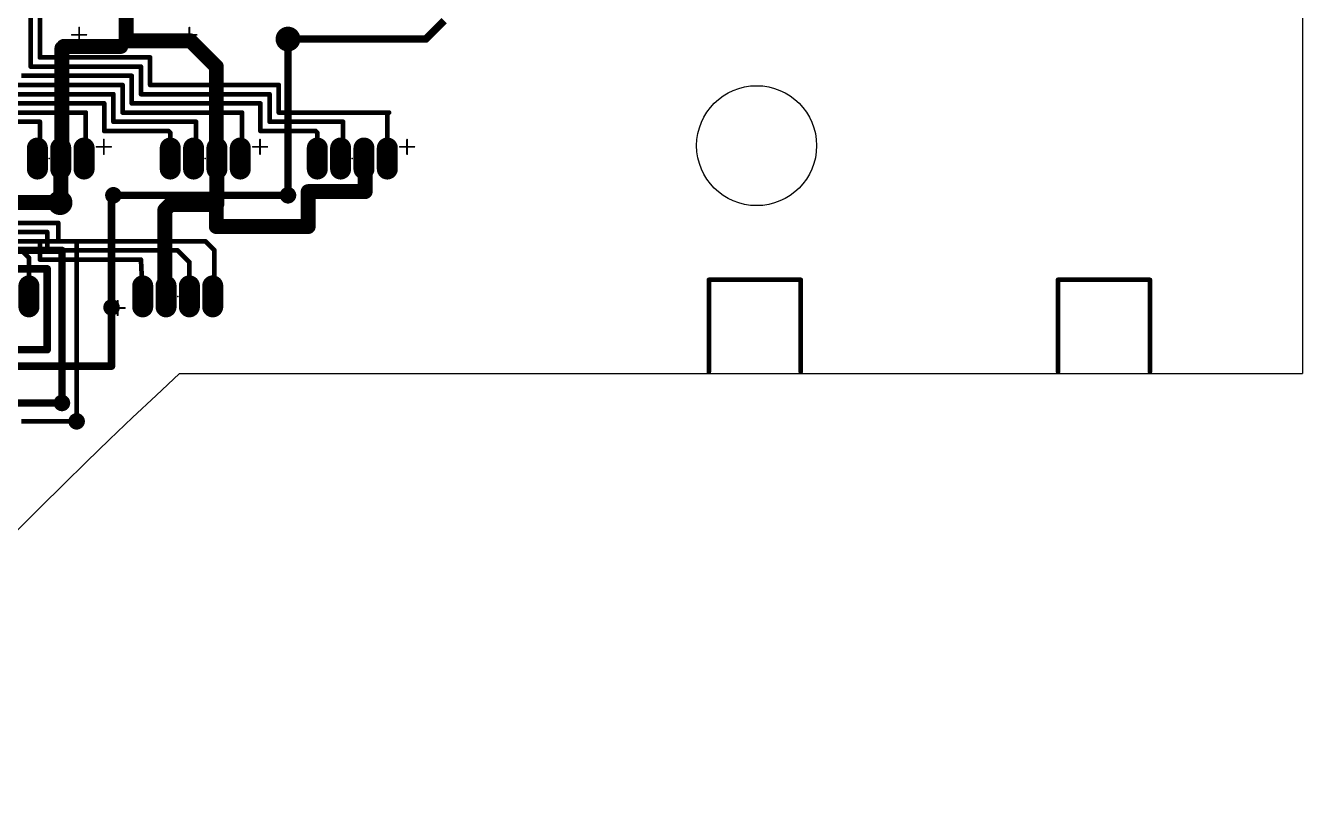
# Model space of a CAD drawing. Extents: x -47 to 149, y 1 to 249.
# Drawn here: x 79.7 to 149.2, y 173.7 to 216.2 of the extents above; entities that cross this region are included whole.
import ezdxf

# ---------------------------------------------------------------- set-up
doc = ezdxf.new("R2010")
doc.units = 0
for name, color, linetype in [('1', 22, 'CONTINUOUS'), ('16', 175, 'CONTINUOUS'), ('17', 82, 'CONTINUOUS'), ('18', 82, 'CONTINUOUS'), ('20', 7, 'CONTINUOUS'), ('21', 253, 'CONTINUOUS'), ('23', 7, 'CONTINUOUS')]:
    doc.layers.add(name, color=color, linetype=linetype)

# ---------------------------------------------------------------- blocks, each defined once
blk = doc.blocks.new('LONGP100')
at = {"const_width": 1}
blk.add_lwpolyline([(-0.5, 0), (0.5, 0)], dxfattribs=at)
at = {"const_width": 0.5}
for points in [[(-0.5, 0.25, 1), (-0.5, -0.25)], [(0.5, -0.25, 1), (0.5, 0.25)]]:
    blk.add_lwpolyline(points, format="xyb", dxfattribs=at)
blk = doc.blocks.new('ROUNDV')
at = {"const_width": 0.5}
blk.add_lwpolyline([(0, -0.25, 1), (0, 0.25, 1), (0, -0.25)], format="xyb", dxfattribs=at)

msp = doc.modelspace()

# ---------------------------------------------------------------- linework, layer by layer
at = {"layer": '1'}
for points, const_width in [([(80, 214), (80, 235.3)], 0.254), ([(80.5, 235), (80.5, 214.5)], 0.254), ([(101.5, 215.5), (102.5, 216.5)], 0.4064), ([(94, 215.5), (101.5, 215.5)], 0.4064), ([(86, 214), (80, 214)], 0.254), ([(80.5, 214.5), (86.5, 214.5)], 0.254), ([(86, 212.5), (86, 214)], 0.254), ([(86.5, 214.5), (86.5, 213)], 0.254), ([(79.5, 213.5), (85.5, 213.5)], 0.254), ([(85.5, 213.5), (85.5, 212)], 0.254), ([(84.5, 212.5), (78.5, 212.5)], 0.254), ([(85, 213), (79, 213)], 0.254), ([(84.5, 211), (84.5, 212.5)], 0.254), ([(85, 211.5), (85, 213)], 0.254), ([(93, 212.5), (86, 212.5)], 0.254), ([(86.5, 213), (93.5, 213)], 0.254), ([(93, 211), (93, 212.5)], 0.254), ([(93.5, 213), (93.5, 211.5)], 0.254), ([(78, 212), (84, 212)], 0.254), ([(84, 212), (84, 210.5)], 0.254), ([(85.5, 212), (92.5, 212)], 0.254), ([(92.5, 212), (92.5, 210.5)], 0.254), ([(77.5, 211.5), (83, 211.5)], 0.254), ([(83, 211.5), (83, 209)], 0.254), ([(91.5, 211.5), (85, 211.5)], 0.254), ([(91.5, 209.095), (91.5, 211.5)], 0.254), ([(93.5, 211.5), (99.5, 211.5)], 0.254), ([(99.5, 211.5), (99.405, 211.405)], 0.254), ([(99.405, 211.405), (99.405, 209)], 0.254), ([(80.5, 211), (77, 211)], 0.254), ([(80.5, 209.135), (80.5, 211)], 0.254), ([(84, 210.5), (87.5, 210.5)], 0.254), ([(89, 211), (84.5, 211)], 0.254), ([(87.5, 210.5), (87.595, 210.405)], 0.254), ([(87.595, 210.405), (87.595, 209)], 0.254), ([(89, 209.135), (89, 211)], 0.254), ([(92.5, 210.5), (95.5, 210.5)], 0.254), ([(97, 211), (93, 211)], 0.254), ([(95.5, 210.5), (95.595, 210.405)], 0.254), ([(95.595, 210.405), (95.595, 209)], 0.254), ([(97, 209.135), (97, 211)], 0.254), ([(80.365, 209), (80.5, 209.135)], 0.254), ([(88.865, 209), (89, 209.135)], 0.254), ([(91.405, 209), (91.5, 209.095)], 0.254), ([(96.865, 209), (97, 209.135)], 0.254), ([(83, 209), (82.905, 209)], 0.254), ([(84.5, 207), (94, 207)], 0.4064), ([(77.8, 206.6), (81.6, 206.6)], 0.8128), ([(80.9, 205), (77, 205)], 0.254), ([(81.5, 205.5), (77.2, 205.5)], 0.254), ([(80.9, 204), (80.9, 205)], 0.254), ([(81.5, 204.5), (81.5, 205.5)], 0.254), ([(80.5, 204.5), (76.8, 204.5)], 0.254), ([(80.5, 203.5), (80.5, 204.5)], 0.254), ([(89.5, 204.5), (81.5, 204.5)], 0.254), ([(90, 204), (89.5, 204.5)], 0.254), ([(79.905, 203.595), (79.5, 204)], 0.254), ([(79.905, 201.5), (79.905, 203.595)], 0.254), ([(86, 203.5), (80.5, 203.5)], 0.254), ([(80.9, 204), (88, 204)], 0.254), ([(86.095, 201.5), (86, 203.5)], 0.254), ([(88, 204), (88.635, 203.365)], 0.254), ([(90, 201.595), (90, 204)], 0.254), ([(88.635, 203.365), (88.635, 201.5)], 0.254), ([(89.905, 201.5), (90, 201.595)], 0.254), ([(84.4, 200.9), (84.4, 197.7)], 0.4064), ([(70.4, 197.7), (84.4, 197.7)], 0.4064), ([(81.7, 195.7), (79, 195.7)], 0.4064), ([(82.5, 194.7), (79.5, 194.7)], 0.254)]:
    msp.add_lwpolyline(points, dxfattribs=dict(at, const_width=const_width))
for points, const_width in [([(94, 215.6016, 1), (94, 215.3984)], 0.2032), ([(101.4282, 215.5718, 1), (101.5718, 215.4282)], 0.2032), ([(101.5, 215.3984, 1), (101.5, 215.6016)], 0.2032), ([(80, 214.0635, 1), (80, 213.9365)], 0.127), ([(79.9365, 214, 1), (80.0635, 214)], 0.127), ([(80.5, 214.5635, 1), (80.5, 214.4365)], 0.127), ([(80.4365, 214.5, 1), (80.5635, 214.5)], 0.127), ([(86.0635, 214, 1), (85.9365, 214)], 0.127), ([(86, 213.9365, 1), (86, 214.0635)], 0.127), ([(86.5635, 214.5, 1), (86.4365, 214.5)], 0.127), ([(86.5, 214.4365, 1), (86.5, 214.5635)], 0.127), ([(85.5635, 213.5, 1), (85.4365, 213.5)], 0.127), ([(85.5, 213.4365, 1), (85.5, 213.5635)], 0.127), ([(84.5635, 212.5, 1), (84.4365, 212.5)], 0.127), ([(84.5, 212.4365, 1), (84.5, 212.5635)], 0.127), ([(85.0635, 213, 1), (84.9365, 213)], 0.127), ([(85, 212.9365, 1), (85, 213.0635)], 0.127), ([(86, 212.5635, 1), (86, 212.4365)], 0.127), ([(86.5, 213.0635, 1), (86.5, 212.9365)], 0.127), ([(86.4365, 213, 1), (86.5635, 213)], 0.127), ([(93.0635, 212.5, 1), (92.9365, 212.5)], 0.127), ([(93, 212.4365, 1), (93, 212.5635)], 0.127), ([(93.5635, 213, 1), (93.4365, 213)], 0.127), ([(93.5, 212.9365, 1), (93.5, 213.0635)], 0.127), ([(84.0635, 212, 1), (83.9365, 212)], 0.127), ([(84, 211.9365, 1), (84, 212.0635)], 0.127), ([(85.5, 212.0635, 1), (85.5, 211.9365)], 0.127), ([(85.4365, 212, 1), (85.5635, 212)], 0.127), ([(85.9365, 212.5, 1), (86.0635, 212.5)], 0.127), ([(92.5635, 212, 1), (92.4365, 212)], 0.127), ([(92.5, 211.9365, 1), (92.5, 212.0635)], 0.127), ([(83.0635, 211.5, 1), (82.9365, 211.5)], 0.127), ([(83, 211.4365, 1), (83, 211.5635)], 0.127), ([(85, 211.5635, 1), (85, 211.4365)], 0.127), ([(84.9365, 211.5, 1), (85.0635, 211.5)], 0.127), ([(91.5635, 211.5, 1), (91.4365, 211.5)], 0.127), ([(91.5, 211.4365, 1), (91.5, 211.5635)], 0.127), ([(93.5, 211.5635, 1), (93.5, 211.4365)], 0.127), ([(93.4365, 211.5, 1), (93.5635, 211.5)], 0.127), ([(99.4685, 211.405, 1), (99.3415, 211.405)], 0.127), ([(99.3601, 211.4499, 1), (99.4499, 211.3601)], 0.127), ([(99.5449, 211.4551, 1), (99.4551, 211.5449)], 0.127), ([(99.5, 211.4365, 1), (99.5, 211.5635)], 0.127), ([(80.5635, 211, 1), (80.4365, 211)], 0.127), ([(80.5, 210.9365, 1), (80.5, 211.0635)], 0.127), ([(84, 210.5635, 1), (84, 210.4365)], 0.127), ([(83.9365, 210.5, 1), (84.0635, 210.5)], 0.127), ([(84.5, 211.0635, 1), (84.5, 210.9365)], 0.127), ([(84.4365, 211, 1), (84.5635, 211)], 0.127), ([(87.5449, 210.5449, 1), (87.4551, 210.4551)], 0.127), ([(87.5, 210.4365, 1), (87.5, 210.5635)], 0.127), ([(87.6585, 210.405, 1), (87.5315, 210.405)], 0.127), ([(89.0635, 211, 1), (88.9365, 211)], 0.127), ([(89, 210.9365, 1), (89, 211.0635)], 0.127), ([(92.5, 210.5635, 1), (92.5, 210.4365)], 0.127), ([(92.4365, 210.5, 1), (92.5635, 210.5)], 0.127), ([(93, 211.0635, 1), (93, 210.9365)], 0.127), ([(92.9365, 211, 1), (93.0635, 211)], 0.127), ([(95.5449, 210.5449, 1), (95.4551, 210.4551)], 0.127), ([(95.5, 210.4365, 1), (95.5, 210.5635)], 0.127), ([(95.6585, 210.405, 1), (95.5315, 210.405)], 0.127), ([(97.0635, 211, 1), (96.9365, 211)], 0.127), ([(97, 210.9365, 1), (97, 211.0635)], 0.127), ([(87.5501, 210.3601, 1), (87.6399, 210.4499)], 0.127), ([(95.5501, 210.3601, 1), (95.6399, 210.4499)], 0.127), ([(80.4365, 209.135, 1), (80.5635, 209.135)], 0.127), ([(80.5449, 209.0901, 1), (80.4551, 209.1799)], 0.127), ([(88.9365, 209.135, 1), (89.0635, 209.135)], 0.127), ([(89.0449, 209.0901, 1), (88.9551, 209.1799)], 0.127), ([(91.4365, 209.095, 1), (91.5635, 209.095)], 0.127), ([(91.5449, 209.0501, 1), (91.4551, 209.1399)], 0.127), ([(96.9365, 209.135, 1), (97.0635, 209.135)], 0.127), ([(97.0449, 209.0901, 1), (96.9551, 209.1799)], 0.127), ([(80.3201, 209.0449, 1), (80.4099, 208.9551)], 0.127), ([(82.905, 209.0635, 1), (82.905, 208.9365)], 0.127), ([(82.9365, 209, 1), (83.0635, 209)], 0.127), ([(83, 208.9365, 1), (83, 209.0635)], 0.127), ([(87.5315, 209, 1), (87.6585, 209)], 0.127), ([(88.8201, 209.0449, 1), (88.9099, 208.9551)], 0.127), ([(91.3601, 209.0449, 1), (91.4499, 208.9551)], 0.127), ([(95.5315, 209, 1), (95.6585, 209)], 0.127), ([(96.8201, 209.0449, 1), (96.9099, 208.9551)], 0.127), ([(99.3415, 209, 1), (99.4685, 209)], 0.127), ([(84.5, 207.1016, 1), (84.5, 206.8984)], 0.2032), ([(94, 206.8984, 1), (94, 207.1016)], 0.2032), ([(81.6, 206.3968, 1), (81.6, 206.8032)], 0.4064), ([(80.9635, 205, 1), (80.8365, 205)], 0.127), ([(80.9, 204.9365, 1), (80.9, 205.0635)], 0.127), ([(81.5635, 205.5, 1), (81.4365, 205.5)], 0.127), ([(81.5, 205.4365, 1), (81.5, 205.5635)], 0.127), ([(80.5635, 204.5, 1), (80.4365, 204.5)], 0.127), ([(80.5, 204.4365, 1), (80.5, 204.5635)], 0.127), ([(81.5, 204.5635, 1), (81.5, 204.4365)], 0.127), ([(81.4365, 204.5, 1), (81.5635, 204.5)], 0.127), ([(89.5449, 204.5449, 1), (89.4551, 204.4551)], 0.127), ([(89.5, 204.4365, 1), (89.5, 204.5635)], 0.127), ([(79.9685, 203.595, 1), (79.8415, 203.595)], 0.127), ([(79.8601, 203.5501, 1), (79.9499, 203.6399)], 0.127), ([(80.5, 203.5635, 1), (80.5, 203.4365)], 0.127), ([(80.9, 204.0635, 1), (80.9, 203.9365)], 0.127), ([(80.8365, 204, 1), (80.9635, 204)], 0.127), ([(86.0634, 203.503, 1), (85.9366, 203.497)], 0.127), ([(86, 203.4365, 1), (86, 203.5635)], 0.127), ([(88.0449, 204.0449, 1), (87.9551, 203.9551)], 0.127), ([(88, 203.9365, 1), (88, 204.0635)], 0.127), ([(90.0635, 204, 1), (89.9365, 204)], 0.127), ([(89.9551, 203.9551, 1), (90.0449, 204.0449)], 0.127), ([(80.4365, 203.5, 1), (80.5635, 203.5)], 0.127), ([(88.6985, 203.365, 1), (88.5715, 203.365)], 0.127), ([(88.5901, 203.3201, 1), (88.6799, 203.4099)], 0.127), ([(79.8415, 201.5, 1), (79.9685, 201.5)], 0.127), ([(86.0316, 201.497, 1), (86.1584, 201.503)], 0.127), ([(88.5715, 201.5, 1), (88.6985, 201.5)], 0.127), ([(89.8601, 201.5449, 1), (89.9499, 201.4551)], 0.127), ([(89.9365, 201.595, 1), (90.0635, 201.595)], 0.127), ([(90.0449, 201.5501, 1), (89.9551, 201.6399)], 0.127), ([(84.5016, 200.9, 1), (84.2984, 200.9)], 0.2032), ([(84.2984, 197.7, 1), (84.5016, 197.7)], 0.2032), ([(84.4, 197.5984, 1), (84.4, 197.8016)], 0.2032), ([(81.7, 195.5984, 1), (81.7, 195.8016)], 0.2032), ([(82.5, 194.6365, 1), (82.5, 194.7635)], 0.127)]:
    msp.add_lwpolyline(points, format="xyb", dxfattribs=dict(at, const_width=const_width))
at = {"layer": '16'}
for points, const_width in [([(85.2, 215.4), (85.2, 218.365)], 0.8128), ([(81.7, 209.065), (81.7, 215)], 0.8128), ([(81.8, 215.1), (84.9, 215.1)], 0.8128), ([(84.9, 215.1), (85.2, 215.4)], 0.4064), ([(88.7, 215.4), (85.2, 215.4)], 0.8128), ([(90.1, 214), (88.7, 215.4)], 0.8128), ([(94, 207), (94, 215.5)], 0.4064), ([(81.7, 215), (81.8, 215.1)], 0.4064), ([(90.1, 209.035), (90.1, 214)], 0.8128), ([(81.635, 206.635), (81.635, 209)], 0.8128), ([(81.635, 209), (81.7, 209.065)], 0.4064), ([(90.135, 206.535), (90.135, 209)], 0.8128), ([(90.135, 209), (90.1, 209.035)], 0.6096), ([(98.2, 208.935), (98.2, 207.2)], 0.8128), ([(98.135, 209), (98.2, 208.935)], 0.4064), ([(84.5, 207), (84.4, 207)], 0.4064), ([(84.4, 207), (84.4, 200.9)], 0.4064), ([(98.2, 207.2), (95.1, 207.2)], 0.8128), ([(95.1, 207.2), (95.1, 205.3)], 0.8128), ([(81.6, 206.6), (81.635, 206.635)], 0.6096), ([(87.3, 206.2), (87.6, 206.5)], 0.8128), ([(87.3, 201.565), (87.3, 206.2)], 0.8128), ([(87.6, 206.5), (90.1, 206.5)], 0.8128), ([(90.1, 205.3), (90.1, 206.5)], 0.8128), ([(90.1, 206.5), (90.135, 206.535)], 0.6096), ([(95.1, 205.3), (90.1, 205.3)], 0.8128), ([(77.8, 204.5), (82.5, 204.5)], 0.254), ([(82.5, 204.5), (82.5, 194.7)], 0.254), ([(77.3, 204), (81.7, 204)], 0.4064), ([(81.7, 204), (81.7, 195.7)], 0.4064), ([(76.6, 203), (80.9, 203)], 0.4064), ([(80.9, 203), (80.9, 198.6)], 0.4064), ([(87.365, 201.5), (87.3, 201.565)], 0.8128), ([(80.9, 198.6), (79, 198.6)], 0.4064)]:
    msp.add_lwpolyline(points, dxfattribs=dict(at, const_width=const_width))
for points, const_width in [([(81.9032, 215, 1), (81.4968, 215)], 0.4064), ([(81.8, 215.3032, 1), (81.8, 214.8968)], 0.4064), ([(84.9, 214.8968, 1), (84.9, 215.3032)], 0.4064), ([(85.2, 215.6032, 1), (85.2, 215.1968)], 0.4064), ([(84.9968, 215.4, 1), (85.4032, 215.4)], 0.4064), ([(85.2718, 215.3282, 1), (85.1282, 215.4718)], 0.2032), ([(88.8437, 215.5437, 1), (88.5563, 215.2563)], 0.4064), ([(88.7, 215.1968, 1), (88.7, 215.6032)], 0.4064), ([(94.1016, 215.5, 1), (93.8984, 215.5)], 0.2032), ([(81.6282, 215.0718, 1), (81.7718, 214.9282)], 0.2032), ([(81.8718, 215.0282, 1), (81.7282, 215.1718)], 0.2032), ([(84.8282, 215.1718, 1), (84.9718, 215.0282)], 0.2032), ([(90.3032, 214, 1), (89.8968, 214)], 0.4064), ([(89.9563, 213.8563, 1), (90.2437, 214.1437)], 0.4064), ([(81.8382, 209, 1), (81.4318, 209)], 0.4064), ([(81.4968, 209.065, 1), (81.9032, 209.065)], 0.4064), ([(81.5632, 209.0718, 1), (81.7068, 208.9282)], 0.2032), ([(81.7718, 208.9932, 1), (81.6282, 209.1368)], 0.2032), ([(89.8968, 209.035, 1), (90.3032, 209.035)], 0.4064), ([(90.3382, 209, 1), (89.9318, 209)], 0.4064), ([(90.2078, 209.1428, 1), (89.9922, 208.9272)], 0.3048), ([(90.0272, 208.8922, 1), (90.2428, 209.1078)], 0.3048), ([(98.4032, 208.935, 1), (97.9968, 208.935)], 0.4064), ([(98.2068, 209.0718, 1), (98.0632, 208.9282)], 0.2032), ([(98.1282, 208.8632, 1), (98.2718, 209.0068)], 0.2032), ([(84.4, 207.1016, 1), (84.4, 206.8984)], 0.2032), ([(84.5016, 207, 1), (84.2984, 207)], 0.2032), ([(84.5, 206.8984, 1), (84.5, 207.1016)], 0.2032), ([(93.8984, 207, 1), (94.1016, 207)], 0.2032), ([(95.1, 207.4032, 1), (95.1, 206.9968)], 0.4064), ([(95.3032, 207.2, 1), (94.8968, 207.2)], 0.4064), ([(97.9968, 207.2, 1), (98.4032, 207.2)], 0.4064), ([(98.2, 206.9968, 1), (98.2, 207.4032)], 0.4064), ([(81.4318, 206.635, 1), (81.8382, 206.635)], 0.4064), ([(81.4922, 206.7078, 1), (81.7078, 206.4922)], 0.3048), ([(81.7428, 206.5272, 1), (81.5272, 206.7428)], 0.3048), ([(87.5032, 206.2, 1), (87.0968, 206.2)], 0.4064), ([(87.1563, 206.3437, 1), (87.4437, 206.0563)], 0.4064), ([(87.6, 206.7032, 1), (87.6, 206.2968)], 0.4064), ([(87.7437, 206.3563, 1), (87.4563, 206.6437)], 0.4064), ([(90.3032, 206.5, 1), (89.8968, 206.5)], 0.4064), ([(89.9318, 206.535, 1), (90.3382, 206.535)], 0.4064), ([(89.9922, 206.6078, 1), (90.2078, 206.3922)], 0.3048), ([(90.2428, 206.4272, 1), (90.0272, 206.6428)], 0.3048), ([(90.1, 206.2968, 1), (90.1, 206.7032)], 0.4064), ([(90.1, 205.5032, 1), (90.1, 205.0968)], 0.4064), ([(95.1, 205.0968, 1), (95.1, 205.5032)], 0.4064), ([(89.8968, 205.3, 1), (90.3032, 205.3)], 0.4064), ([(94.8968, 205.3, 1), (95.3032, 205.3)], 0.4064), ([(82.5635, 204.5, 1), (82.4365, 204.5)], 0.127), ([(82.5, 204.4365, 1), (82.5, 204.5635)], 0.127), ([(81.8016, 204, 1), (81.5984, 204)], 0.2032), ([(81.7, 203.8984, 1), (81.7, 204.1016)], 0.2032), ([(81.0016, 203, 1), (80.7984, 203)], 0.2032), ([(80.9, 202.8984, 1), (80.9, 203.1016)], 0.2032), ([(87.4437, 201.7087, 1), (87.1563, 201.4213)], 0.4064), ([(87.0968, 201.565, 1), (87.5032, 201.565)], 0.4064), ([(87.2213, 201.3563, 1), (87.5087, 201.6437)], 0.4064), ([(84.2984, 200.9, 1), (84.5016, 200.9)], 0.2032), ([(80.9, 198.4984, 1), (80.9, 198.7016)], 0.2032), ([(80.7984, 198.6, 1), (81.0016, 198.6)], 0.2032), ([(81.5984, 195.7, 1), (81.8016, 195.7)], 0.2032), ([(82.4365, 194.7, 1), (82.5635, 194.7)], 0.127)]:
    msp.add_lwpolyline(points, format="xyb", dxfattribs=dict(at, const_width=const_width))
at = {"layer": '20'}
for p, q in [((149.2, 248.9), (149.2, 197.3)), ((116.9, 202.3), (116.9, 202.4)), ((88.1, 197.3), (149.2, 197.3))]:
    msp.add_line(p, q, dxfattribs=at)
at = {"layer": '20', "const_width": 0.254}
for points in [[(116.9, 197.4), (116.9, 202.4)], [(116.9, 202.4), (121.9, 202.4)], [(121.9, 202.4), (121.9, 197.4)], [(135.9, 197.4), (135.9, 202.4)], [(135.9, 202.4), (140.9, 202.4)], [(140.9, 202.4), (140.9, 197.4)]]:
    msp.add_lwpolyline(points, dxfattribs=at)
at = {"layer": '20', "const_width": 0.127}
for points in [[(116.9635, 202.4, 1), (116.8365, 202.4)], [(116.9, 202.4635, 1), (116.9, 202.3365)], [(121.9635, 202.4, 1), (121.8365, 202.4)], [(121.9, 202.3365, 1), (121.9, 202.4635)], [(135.9635, 202.4, 1), (135.8365, 202.4)], [(135.9, 202.4635, 1), (135.9, 202.3365)], [(140.9635, 202.4, 1), (140.8365, 202.4)], [(140.9, 202.3365, 1), (140.9, 202.4635)], [(116.8365, 197.4, 1), (116.9635, 197.4)], [(121.8365, 197.4, 1), (121.9635, 197.4)], [(135.8365, 197.4, 1), (135.9635, 197.4)], [(140.8365, 197.4, 1), (140.9635, 197.4)]]:
    msp.add_lwpolyline(points, format="xyb", dxfattribs=at)
at = {"layer": '20'}
msp.add_circle((119.5, 209.7), 3.2639, dxfattribs=at)
msp.add_arc((276.3727, -6.2602), 277.2785, 132.7657, 178.4169, dxfattribs=at)
at = {"layer": '21', "const_width": 0.1016}
for points in [[(82.6345, 215.3414), (82.6345, 216.121)], [(88.6345, 215.3414), (88.6345, 216.121)], [(82.2447, 215.7312), (83.0243, 215.7312)], [(88.2447, 215.7312), (89.0243, 215.7312)], [(83.9806, 210.0253), (83.9806, 209.2457)], [(92.4806, 210.0253), (92.4806, 209.2457)], [(100.4806, 210.0253), (100.4806, 209.2457)], [(83.5908, 209.6355), (84.3704, 209.6355)], [(92.0908, 209.6355), (92.8704, 209.6355)], [(100.0908, 209.6355), (100.8704, 209.6355)], [(84.3414, 200.8655), (85.121, 200.8655)], [(84.7312, 201.2553), (84.7312, 200.4757)]]:
    msp.add_lwpolyline(points, dxfattribs=at)
at = {"layer": '21', "const_width": 0.0508}
for points in [[(82.6599, 216.121, 1), (82.6091, 216.121)], [(88.6599, 216.121, 1), (88.6091, 216.121)], [(82.2447, 215.7566, 1), (82.2447, 215.7058)], [(83.0243, 215.7058, 1), (83.0243, 215.7566)], [(88.2447, 215.7566, 1), (88.2447, 215.7058)], [(89.0243, 215.7058, 1), (89.0243, 215.7566)], [(82.6091, 215.3414, 1), (82.6599, 215.3414)], [(88.6091, 215.3414, 1), (88.6599, 215.3414)], [(84.006, 210.0253, 1), (83.9552, 210.0253)], [(92.506, 210.0253, 1), (92.4552, 210.0253)], [(100.506, 210.0253, 1), (100.4552, 210.0253)], [(83.5908, 209.6609, 1), (83.5908, 209.6101)], [(83.9552, 209.2457, 1), (84.006, 209.2457)], [(84.3704, 209.6101, 1), (84.3704, 209.6609)], [(92.0908, 209.6609, 1), (92.0908, 209.6101)], [(92.4552, 209.2457, 1), (92.506, 209.2457)], [(92.8704, 209.6101, 1), (92.8704, 209.6609)], [(100.0908, 209.6609, 1), (100.0908, 209.6101)], [(100.4552, 209.2457, 1), (100.506, 209.2457)], [(100.8704, 209.6101, 1), (100.8704, 209.6609)], [(84.3414, 200.8909, 1), (84.3414, 200.8401)], [(84.7566, 201.2553, 1), (84.7058, 201.2553)], [(85.121, 200.8401, 1), (85.121, 200.8909)], [(84.7058, 200.4757, 1), (84.7566, 200.4757)]]:
    msp.add_lwpolyline(points, format="xyb", dxfattribs=at)
at = {"layer": '23'}
for p in [(81, 209), (89.5, 209), (97.5, 209), (88, 201.5)]:
    msp.add_point(p, dxfattribs=at)

# ---------------------------------------------------------------- block references
at = {"layer": '17', "xscale": 1.143, "yscale": 1.143}
for p, rotation in [((80.365, 209), 90), ((80.365, 209), 90), ((81.635, 209), 90), ((81.635, 209), 90), ((82.905, 209), 90), ((82.905, 209), 90), ((87.595, 209), 90), ((87.595, 209), 90), ((88.865, 209), 90), ((88.865, 209), 90), ((90.135, 209), 90), ((90.135, 209), 90), ((91.405, 209), 90), ((91.405, 209), 90), ((95.595, 209), 90), ((95.595, 209), 90), ((96.865, 209), 90), ((96.865, 209), 90), ((98.135, 209), 90), ((98.135, 209), 90), ((99.405, 209), 90), ((99.405, 209), 90), ((79.905, 201.5), 270), ((79.905, 201.5), 270), ((86.095, 201.5), 270), ((86.095, 201.5), 270), ((87.365, 201.5), 270), ((87.365, 201.5), 270), ((88.635, 201.5), 270), ((88.635, 201.5), 270), ((89.905, 201.5), 270), ((89.905, 201.5), 270)]:
    msp.add_blockref('LONGP100', p, dxfattribs=dict(at, rotation=rotation))
at = {"layer": '18'}
for p, xscale, yscale in [((94, 215.5), 1.35, 1.35), ((94, 215.5), 1.35, 1.35), ((81.6, 206.6), 1.35, 1.35), ((81.6, 206.6), 1.35, 1.35), ((84.5, 207), 0.9, 0.9), ((84.5, 207), 0.9, 0.9), ((94, 207), 0.9, 0.9), ((94, 207), 0.9, 0.9), ((84.4, 200.9), 0.9, 0.9), ((84.4, 200.9), 0.9, 0.9), ((81.7, 195.7), 0.9, 0.9), ((81.7, 195.7), 0.9, 0.9), ((82.5, 194.7), 0.9, 0.9), ((82.5, 194.7), 0.9, 0.9)]:
    msp.add_blockref('ROUNDV', p, dxfattribs=dict(at, xscale=xscale, yscale=yscale))

doc.saveas('drawing.dxf')
